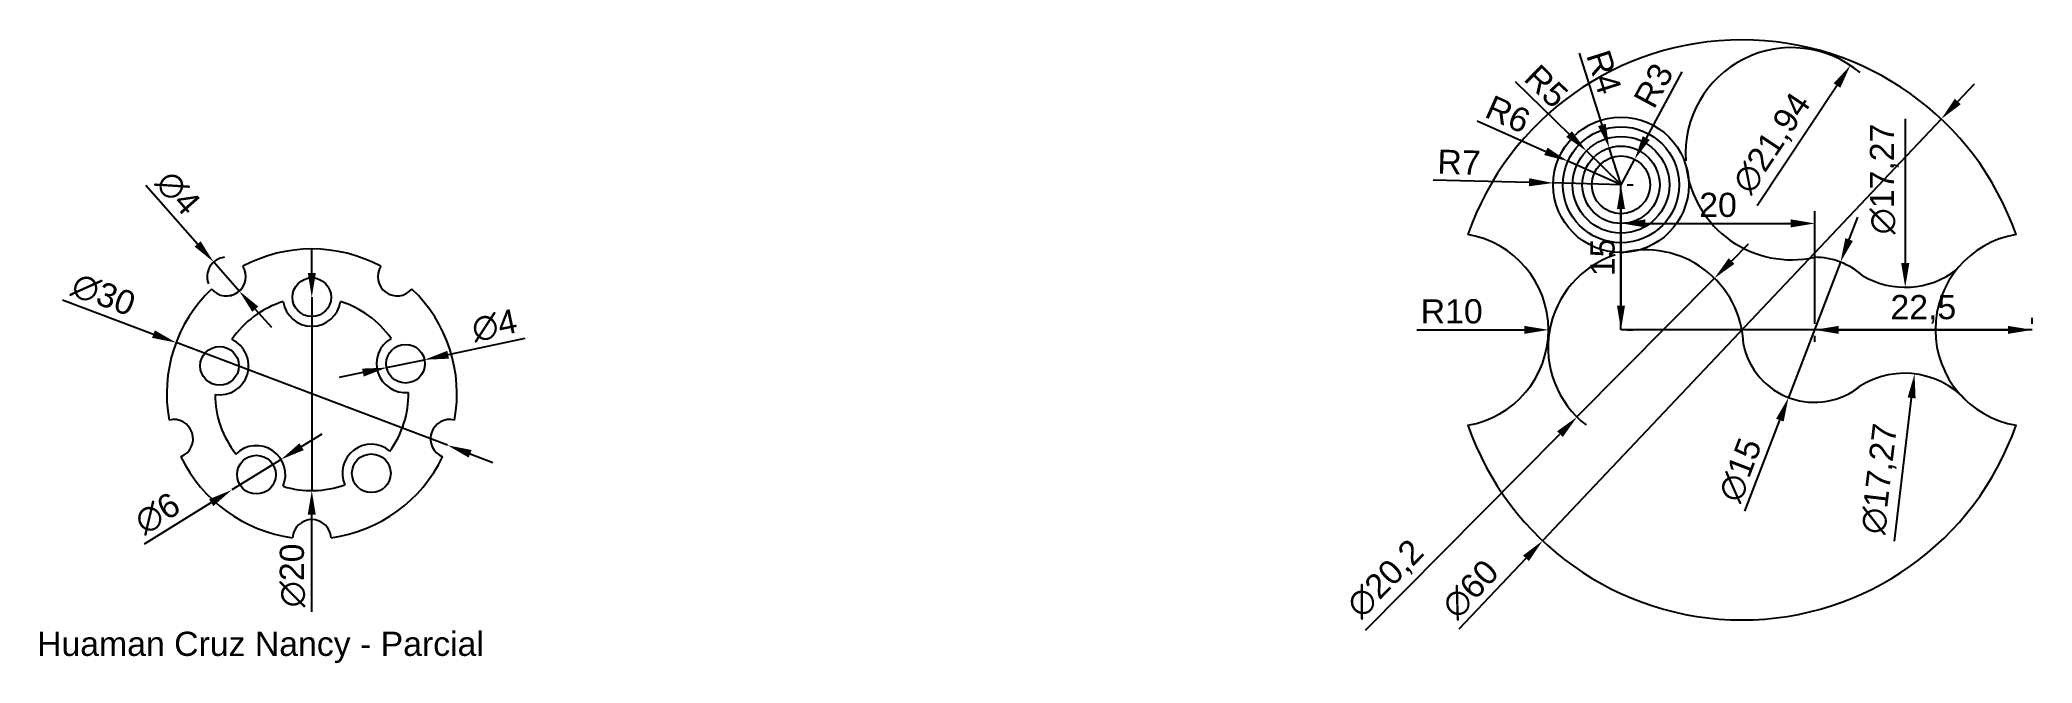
# Model space of a CAD drawing. Header units: millimetres. Extents: x 5715 to 5921, y 2150 to 2215.
import ezdxf

# ---------------------------------------------------------------- set-up
doc = ezdxf.new("R2010")
doc.units = ezdxf.units.MM
doc.styles.get("Standard").update_dxf_attribs({"font": 'arial.ttf'})
doc.dimstyles.new('ISO-25', dxfattribs={"dimtxt": 2.5, "dimasz": 2.5, "dimexe": 1.25, "dimexo": 0.625, "dimtad": 1, "dimtxsty": 'Standard', "dimcen": 2.5, "dimadec": 0, "dimazin": 0, "dimtfac": 1, "dimtmove": 0, "dimatfit": 3, "dimfxl": 1, "dimarcsym": 0})

# ---------------------------------------------------------------- blocks, each defined once
blk = doc.blocks.new('*D6')
at = {"color": 0, "lineweight": -2, "transparency": 16777216}
for p, q in [((5717.59, 2187.95), (5726.98, 2184.39)), ((5757.38, 2172.89), (5729.32, 2183.51)), ((5759.72, 2172.01), (5762.06, 2171.12))]:
    blk.add_line(p, q, dxfattribs=at)
at = {"color": 0, "transparency": 16777216}
for points in [[(5727.13, 2184.78), (5726.84, 2184), (5729.32, 2183.51)], [(5759.87, 2172.4), (5759.57, 2171.62), (5757.38, 2172.89)]]:
    blk.add_solid(points, dxfattribs=at)
at = {"layer": 'Defpoints', "color": 0, "transparency": 16777216}
for p in [(5729.32, 2183.51), (5757.38, 2172.89)]:
    blk.add_point(p, dxfattribs=at)
at = {"color": 0, "transparency": 16777216, "insert": (5721.82, 2188.46), "char_height": 2.5, "attachment_point": 5, "rotation": 339.2769}
blk.add_mtext('∅30', dxfattribs=at)
blk = doc.blocks.new('*D7')
at = {"color": 0, "lineweight": -2, "transparency": 16777216}
for p, q in [((5743.36, 2190.7), (5743.36, 2193.2)), ((5743.35, 2188.2), (5743.35, 2168.2)), ((5743.34, 2155.66), (5743.35, 2165.7))]:
    blk.add_line(p, q, dxfattribs=at)
at = {"color": 0, "transparency": 16777216}
for points in [[(5742.94, 2190.7), (5743.77, 2190.7), (5743.35, 2188.2)], [(5742.93, 2165.7), (5743.76, 2165.7), (5743.35, 2168.2)]]:
    blk.add_solid(points, dxfattribs=at)
at = {"layer": 'Defpoints', "color": 0, "transparency": 16777216}
for p in [(5743.35, 2188.2), (5743.35, 2168.2)]:
    blk.add_point(p, dxfattribs=at)
at = {"color": 0, "transparency": 16777216, "insert": (5741.37, 2159.43), "char_height": 2.5, "attachment_point": 5, "rotation": 89.9822}
blk.add_mtext('∅20', dxfattribs=at)
blk = doc.blocks.new('*D8')
at = {"color": 0, "lineweight": -2, "transparency": 16777216}
for p, q in [((5742.3, 2172.75), (5744.43, 2174.06)), ((5740.18, 2171.43), (5735.08, 2168.27)), ((5726.06, 2162.69), (5732.95, 2166.96))]:
    blk.add_line(p, q, dxfattribs=at)
at = {"color": 0, "transparency": 16777216}
for points in [[(5742.08, 2173.1), (5742.52, 2172.39), (5740.18, 2171.43)], [(5732.73, 2167.31), (5733.17, 2166.6), (5735.08, 2168.27)]]:
    blk.add_solid(points, dxfattribs=at)
at = {"layer": 'Defpoints', "color": 0, "transparency": 16777216}
for p in [(5740.18, 2171.43), (5735.08, 2168.27)]:
    blk.add_point(p, dxfattribs=at)
at = {"color": 0, "transparency": 16777216, "insert": (5727.4, 2165.84), "char_height": 2.5, "attachment_point": 5, "rotation": 31.7639}
blk.add_mtext('∅6', dxfattribs=at)
blk = doc.blocks.new('*D9')
at = {"color": 0, "lineweight": -2, "transparency": 16777216}
for p, q in [((5765.37, 2183.92), (5757.45, 2182.25)), ((5751.09, 2180.92), (5755, 2181.74)), ((5748.64, 2180.41), (5746.19, 2179.89))]:
    blk.add_line(p, q, dxfattribs=at)
at = {"color": 0, "transparency": 16777216}
for points in [[(5748.55, 2180.82), (5748.72, 2180), (5751.09, 2180.92)], [(5757.36, 2182.66), (5757.53, 2181.85), (5755, 2181.74)]]:
    blk.add_solid(points, dxfattribs=at)
at = {"layer": 'Defpoints', "color": 0, "transparency": 16777216}
for p in [(5751.09, 2180.92), (5755, 2181.74)]:
    blk.add_point(p, dxfattribs=at)
at = {"color": 0, "transparency": 16777216, "insert": (5762.23, 2185.27), "char_height": 2.5, "attachment_point": 5, "rotation": 11.8398}
blk.add_mtext('∅4', dxfattribs=at)
blk = doc.blocks.new('*D11')
at = {"color": 0, "lineweight": -2, "transparency": 16777216}
for p, q in [((5726.19, 2199.78), (5731.55, 2193.71)), ((5735.86, 2188.84), (5733.21, 2191.84)), ((5737.51, 2186.97), (5739.17, 2185.09))]:
    blk.add_line(p, q, dxfattribs=at)
blk.add_arc((5734.53, 2190.34), 2, 95.6607, 202.0989, dxfattribs=at)
at = {"color": 0, "transparency": 16777216}
for points in [[(5731.86, 2193.99), (5731.24, 2193.44), (5733.21, 2191.84)], [(5737.82, 2187.24), (5737.2, 2186.69), (5735.86, 2188.84)]]:
    blk.add_solid(points, dxfattribs=at)
at = {"layer": 'Defpoints', "color": 0, "transparency": 16777216}
for p in [(5733.21, 2191.84), (5735.86, 2188.84)]:
    blk.add_point(p, dxfattribs=at)
at = {"color": 0, "transparency": 16777216, "insert": (5729.52, 2198.99), "char_height": 2.5, "attachment_point": 5, "rotation": 311.463}
blk.add_mtext('∅4', dxfattribs=at)
blk = doc.blocks.new('*D12')
at = {"color": 0, "lineweight": -2, "transparency": 16777216}
blk.add_line((5857.57, 2184.83), (5868.68, 2184.83), dxfattribs=at)
at = {"color": 0, "transparency": 16777216}
blk.add_solid([(5868.68, 2185.24), (5868.68, 2184.41), (5871.18, 2184.83)], dxfattribs=at)
at = {"layer": 'Defpoints', "color": 0, "transparency": 16777216}
for p in [(5861.18, 2184.83), (5871.18, 2184.83)]:
    blk.add_point(p, dxfattribs=at)
at = {"color": 0, "transparency": 16777216, "insert": (5861.18, 2186.73), "char_height": 2.5, "attachment_point": 5}
blk.add_mtext('R10', dxfattribs=at)
blk = doc.blocks.new('*D13')
at = {"color": 0, "lineweight": -2, "transparency": 16777216}
for p, q in [((5913.5, 2208.45), (5915.21, 2210.27)), ((5911.78, 2206.63), (5870.58, 2163.02)), ((5861.96, 2153.9), (5868.86, 2161.2))]:
    blk.add_line(p, q, dxfattribs=at)
at = {"color": 0, "transparency": 16777216}
for points in [[(5913.19, 2208.74), (5913.8, 2208.16), (5911.78, 2206.63)], [(5868.56, 2161.49), (5869.16, 2160.92), (5870.58, 2163.02)]]:
    blk.add_solid(points, dxfattribs=at)
at = {"layer": 'Defpoints', "color": 0, "transparency": 16777216}
for p in [(5911.78, 2206.63), (5870.58, 2163.02)]:
    blk.add_point(p, dxfattribs=at)
at = {"color": 0, "transparency": 16777216, "insert": (5863.12, 2158), "char_height": 2.5, "attachment_point": 5, "rotation": 46.6262}
blk.add_mtext('∅60', dxfattribs=at)
blk = doc.blocks.new('*D15')
at = {"color": 0, "lineweight": -2, "transparency": 16777216}
for p, q in [((5890.1, 2191.95), (5891.86, 2193.72)), ((5888.34, 2190.17), (5874.13, 2175.82)), ((5852.28, 2153.76), (5872.37, 2174.04))]:
    blk.add_line(p, q, dxfattribs=at)
blk.add_arc((5881.24, 2182.99), 10.1, 108.2189, 232.3693, dxfattribs=at)
at = {"color": 0, "transparency": 16777216}
for points in [[(5889.81, 2192.24), (5890.4, 2191.65), (5888.34, 2190.17)], [(5872.07, 2174.33), (5872.67, 2173.75), (5874.13, 2175.82)]]:
    blk.add_solid(points, dxfattribs=at)
at = {"layer": 'Defpoints', "color": 0, "transparency": 16777216}
for p in [(5888.34, 2190.17), (5874.13, 2175.82)]:
    blk.add_point(p, dxfattribs=at)
at = {"color": 0, "transparency": 16777216, "insert": (5854.42, 2158.99), "char_height": 2.5, "attachment_point": 5, "rotation": 45.2782}
blk.add_mtext('∅20,2', dxfattribs=at)
blk = doc.blocks.new('*D16')
at = {"color": 0, "lineweight": -2, "transparency": 16777216}
for p, q in [((5921.18, 2185.45), (5921.18, 2186.08)), ((5898.68, 2184.21), (5898.68, 2183.58)), ((5901.18, 2184.83), (5918.68, 2184.83))]:
    blk.add_line(p, q, dxfattribs=at)
at = {"color": 0, "transparency": 16777216}
for points in [[(5901.18, 2185.24), (5901.18, 2184.41), (5898.68, 2184.83)], [(5918.68, 2185.24), (5918.68, 2184.41), (5921.18, 2184.83)]]:
    blk.add_solid(points, dxfattribs=at)
at = {"layer": 'Defpoints', "color": 0, "transparency": 16777216}
for p in [(5898.68, 2184.83), (5921.18, 2184.83), (5921.18, 2184.83)]:
    blk.add_point(p, dxfattribs=at)
at = {"color": 0, "transparency": 16777216, "insert": (5909.93, 2186.95), "char_height": 2.5, "attachment_point": 5}
blk.add_mtext('22,5', dxfattribs=at)
blk = doc.blocks.new('*D17')
at = {"color": 0, "lineweight": -2, "transparency": 16777216}
for p, q in [((5879.3, 2199.83), (5879.93, 2199.83)), ((5878.68, 2187.33), (5878.68, 2197.33)), ((5879.3, 2184.83), (5879.93, 2184.83))]:
    blk.add_line(p, q, dxfattribs=at)
at = {"color": 0, "transparency": 16777216}
for points in [[(5878.26, 2197.33), (5879.09, 2197.33), (5878.68, 2199.83)], [(5878.26, 2187.33), (5879.09, 2187.33), (5878.68, 2184.83)]]:
    blk.add_solid(points, dxfattribs=at)
at = {"layer": 'Defpoints', "color": 0, "transparency": 16777216}
for p in [(5878.68, 2199.83), (5878.68, 2199.83), (5878.68, 2184.83)]:
    blk.add_point(p, dxfattribs=at)
at = {"color": 0, "transparency": 16777216, "insert": (5876.78, 2192.33), "char_height": 2.5, "attachment_point": 5, "rotation": 90}
blk.add_mtext('15', dxfattribs=at)
blk = doc.blocks.new('*D18')
at = {"color": 0, "lineweight": -2, "transparency": 16777216}
for p, q in [((5878.71, 2185.46), (5878.71, 2197.09)), ((5881.21, 2195.84), (5896.21, 2195.84)), ((5898.71, 2185.46), (5898.71, 2197.09))]:
    blk.add_line(p, q, dxfattribs=at)
at = {"color": 0, "transparency": 16777216}
for points in [[(5881.21, 2196.26), (5881.21, 2195.42), (5878.71, 2195.84)], [(5896.21, 2196.26), (5896.21, 2195.42), (5898.71, 2195.84)]]:
    blk.add_solid(points, dxfattribs=at)
at = {"layer": 'Defpoints', "color": 0, "transparency": 16777216}
for p in [(5898.71, 2195.84), (5878.71, 2184.83), (5898.71, 2184.83)]:
    blk.add_point(p, dxfattribs=at)
at = {"color": 0, "transparency": 16777216, "insert": (5888.71, 2197.74), "char_height": 2.5, "attachment_point": 5}
blk.add_mtext('20', dxfattribs=at)
blk = doc.blocks.new('*D19')
at = {"color": 0, "lineweight": -2, "transparency": 16777216}
blk.add_line((5908.06, 2206.64), (5908.06, 2191.73), dxfattribs=at)
at = {"color": 0, "transparency": 16777216}
blk.add_solid([(5907.64, 2191.73), (5908.48, 2191.73), (5908.06, 2189.23)], dxfattribs=at)
at = {"layer": 'Defpoints', "color": 0, "transparency": 16777216}
for p in [(5908.06, 2206.5), (5908.06, 2189.23)]:
    blk.add_point(p, dxfattribs=at)
at = {"color": 0, "transparency": 16777216, "insert": (5905.89, 2200.43), "char_height": 2.5, "attachment_point": 5, "rotation": 90}
blk.add_mtext('∅17,27', dxfattribs=at)
blk = doc.blocks.new('*D20')
at = {"color": 0, "lineweight": -2, "transparency": 16777216}
blk.add_line((5892.75, 2197.7), (5901, 2210.1), dxfattribs=at)
blk.add_arc((5896.31, 2203.05), 10.97, 49.8249, 183.7877, dxfattribs=at)
at = {"color": 0, "transparency": 16777216}
blk.add_solid([(5900.66, 2210.33), (5901.35, 2209.87), (5902.39, 2212.18)], dxfattribs=at)
at = {"layer": 'Defpoints', "color": 0, "transparency": 16777216}
for p in [(5902.39, 2212.18), (5890.23, 2193.91)]:
    blk.add_point(p, dxfattribs=at)
at = {"color": 0, "transparency": 16777216, "insert": (5894.38, 2204.06), "char_height": 2.5, "attachment_point": 5, "rotation": 56.3535}
blk.add_mtext('∅21,94', dxfattribs=at)
blk = doc.blocks.new('*D21')
at = {"color": 0, "lineweight": -2, "transparency": 16777216}
for p, q in [((5859.25, 2200.36), (5869.18, 2200.09)), ((5878.68, 2199.83), (5871.68, 2200.02))]:
    blk.add_line(p, q, dxfattribs=at)
at = {"color": 0, "transparency": 16777216}
blk.add_solid([(5869.19, 2200.51), (5869.17, 2199.68), (5871.68, 2200.02)], dxfattribs=at)
at = {"layer": 'Defpoints', "color": 0, "transparency": 16777216}
for p in [(5871.68, 2200.02), (5878.68, 2199.83)]:
    blk.add_point(p, dxfattribs=at)
at = {"color": 0, "transparency": 16777216, "insert": (5861.94, 2202.17), "char_height": 2.5, "attachment_point": 5, "rotation": 358.4317}
blk.add_mtext('R7', dxfattribs=at)
blk = doc.blocks.new('*D22')
at = {"color": 0, "lineweight": -2, "transparency": 16777216}
for p, q in [((5863.81, 2206.46), (5870.91, 2203.29)), ((5878.68, 2199.83), (5873.2, 2202.27))]:
    blk.add_line(p, q, dxfattribs=at)
at = {"color": 0, "transparency": 16777216}
blk.add_solid([(5871.08, 2203.67), (5870.74, 2202.91), (5873.2, 2202.27)], dxfattribs=at)
at = {"layer": 'Defpoints', "color": 0, "transparency": 16777216}
for p in [(5873.2, 2202.27), (5878.68, 2199.83)]:
    blk.add_point(p, dxfattribs=at)
at = {"color": 0, "transparency": 16777216, "insert": (5866.99, 2207.12), "char_height": 2.5, "attachment_point": 5, "rotation": 335.9864}
blk.add_mtext('R6', dxfattribs=at)
blk = doc.blocks.new('*D23')
at = {"color": 0, "lineweight": -2, "transparency": 16777216}
for p, q in [((5867.74, 2210.53), (5873.32, 2205.08)), ((5878.68, 2199.83), (5875.1, 2203.33))]:
    blk.add_line(p, q, dxfattribs=at)
at = {"color": 0, "transparency": 16777216}
blk.add_solid([(5873.61, 2205.37), (5873.02, 2204.78), (5875.1, 2203.33)], dxfattribs=at)
at = {"layer": 'Defpoints', "color": 0, "transparency": 16777216}
for p in [(5875.1, 2203.33), (5878.68, 2199.83)]:
    blk.add_point(p, dxfattribs=at)
at = {"color": 0, "transparency": 16777216, "insert": (5870.96, 2210.03), "char_height": 2.5, "attachment_point": 5, "rotation": 315.6453}
blk.add_mtext('R5', dxfattribs=at)
blk = doc.blocks.new('*D24')
at = {"color": 0, "lineweight": -2, "transparency": 16777216}
for p, q in [((5874.34, 2213.43), (5876.7, 2206.02)), ((5878.68, 2199.83), (5877.46, 2203.64))]:
    blk.add_line(p, q, dxfattribs=at)
at = {"color": 0, "transparency": 16777216}
blk.add_solid([(5877.1, 2206.15), (5876.31, 2205.9), (5877.46, 2203.64)], dxfattribs=at)
at = {"layer": 'Defpoints', "color": 0, "transparency": 16777216}
for p in [(5877.46, 2203.64), (5878.68, 2199.83)]:
    blk.add_point(p, dxfattribs=at)
at = {"color": 0, "transparency": 16777216, "insert": (5876.93, 2211.49), "char_height": 2.5, "attachment_point": 5, "rotation": 287.6894}
blk.add_mtext('R4', dxfattribs=at)
blk = doc.blocks.new('*D25')
at = {"color": 0, "lineweight": -2, "transparency": 16777216}
for p, q in [((5884.98, 2211.52), (5881.29, 2204.67)), ((5878.68, 2199.83), (5880.1, 2202.47))]:
    blk.add_line(p, q, dxfattribs=at)
at = {"color": 0, "transparency": 16777216}
blk.add_solid([(5880.92, 2204.87), (5881.65, 2204.48), (5880.1, 2202.47)], dxfattribs=at)
at = {"layer": 'Defpoints', "color": 0, "transparency": 16777216}
for p in [(5880.1, 2202.47), (5878.68, 2199.83)]:
    blk.add_point(p, dxfattribs=at)
at = {"color": 0, "transparency": 16777216, "insert": (5882.05, 2210.1), "char_height": 2.5, "attachment_point": 5, "rotation": 61.6881}
blk.add_mtext('R3', dxfattribs=at)
blk = doc.blocks.new('*D26')
at = {"color": 0, "lineweight": -2, "transparency": 16777216}
for p, q in [((5902.26, 2194.17), (5903.15, 2196.5)), ((5901.36, 2191.83), (5895.99, 2177.83)), ((5891.49, 2166.09), (5895.1, 2175.5))]:
    blk.add_line(p, q, dxfattribs=at)
at = {"color": 0, "transparency": 16777216}
for points in [[(5901.87, 2194.32), (5902.65, 2194.02), (5901.36, 2191.83)], [(5894.71, 2175.64), (5895.49, 2175.35), (5895.99, 2177.83)]]:
    blk.add_solid(points, dxfattribs=at)
at = {"layer": 'Defpoints', "color": 0, "transparency": 16777216}
for p in [(5901.36, 2191.83), (5895.99, 2177.83)]:
    blk.add_point(p, dxfattribs=at)
at = {"color": 0, "transparency": 16777216, "insert": (5891.01, 2170.33), "char_height": 2.5, "attachment_point": 5, "rotation": 69.0167}
blk.add_mtext('∅15', dxfattribs=at)
blk = doc.blocks.new('*D27')
at = {"color": 0, "lineweight": -2, "transparency": 16777216}
blk.add_line((5906.95, 2162.99), (5908.72, 2177.79), dxfattribs=at)
at = {"color": 0, "transparency": 16777216}
blk.add_solid([(5908.31, 2177.84), (5909.13, 2177.74), (5909.02, 2180.27)], dxfattribs=at)
at = {"layer": 'Defpoints', "color": 0, "transparency": 16777216}
for p in [(5909.02, 2180.27), (5906.97, 2163.12)]:
    blk.add_point(p, dxfattribs=at)
at = {"color": 0, "transparency": 16777216, "insert": (5905.53, 2169.41), "char_height": 2.5, "attachment_point": 5, "rotation": 83.1874}
blk.add_mtext('∅17,27', dxfattribs=at)

msp = doc.modelspace()

# ---------------------------------------------------------------- linework, layer by layer
at = {"color": 1}
for p, q in [((5878.678, 2184.832), (5878.678, 2199.832)), ((5898.711, 2184.832), (5878.711, 2184.832)), ((5891.178, 2184.832), (5891.168, 2184.832))]:
    msp.add_line(p, q, dxfattribs=at)
msp.add_line((5921.178, 2184.827), (5898.678, 2184.832))
for centre, radius in [((5878.678, 2199.832), 7), ((5878.678, 2199.832), 6), ((5878.678, 2199.832), 5), ((5878.678, 2199.832), 4), ((5878.678, 2199.832), 3), ((5743.355, 2188.2), 2), ((5733.823, 2181.106), 2), ((5753.043, 2181.331), 2), ((5737.626, 2169.852), 2), ((5749.505, 2169.991), 2)]:
    msp.add_circle(centre, radius)
for centre, radius, start, end in [((5891.178, 2184.827), 30, 19.18814, 160.81186), ((5896.312, 2203.045), 10.97, 187.05209, 282.41823), ((5861.178, 2184.827), 10, 279.59407, 80.40593), ((5921.178, 2184.827), 10, 99.59407, 260.40593), ((5734.535, 2190.335), 2, 219.82255, 32.17745), ((5734.531, 2190.34), 2, 220, 32), ((5743.352, 2178.2), 15, 61.64511, 118.35489), ((5752.172, 2190.34), 2, 148, 320), ((5881.237, 2182.993), 10.1, 1.88259, 104.67339), ((5898.678, 2184.832), 7.5, 48.25718, 90.05634), ((5908.059, 2197.866), 8.635, 239.4653, 307.66404), ((5743.352, 2178.2), 15, 133.64511, 190.35489), ((5743.352, 2178.2), 10, 107.25385, 145.75492), ((5743.352, 2178.2), 10, 107.25385, 145.75492), ((5743.352, 2188.2), 3, 188.62693, 351.37307), ((5743.352, 2178.2), 10, 34.96366, 72.74615), ((5743.352, 2178.2), 10, 34.96366, 72.74615), ((5743.352, 2178.2), 15, 349.64511, 46.35489), ((5733.823, 2181.106), 3, 260.95532, 65.12663), ((5753.043, 2181.331), 3, 119.92023, 275.88109), ((5898.678, 2184.832), 7.5, 180, 180.44494), ((5881.259, 2182.358), 10.1, 6.826456061531954, 6.826456069160233), ((5898.678, 2184.832), 7.5, 191.59164, 309.38982), ((5907.991, 2171.699), 8.635, 41.52073, 128.85687), ((5907.963, 2171.649), 8.635, 123.22081, 127.09594), ((5743.352, 2178.2), 10, 180.32703, 218.42439), ((5743.352, 2178.2), 10, 180.32703, 218.42439), ((5743.352, 2178.2), 10, 323.81944, 0.83767), ((5743.352, 2178.2), 10, 323.81944, 0.83767), ((5729.08, 2173.563), 2, 292, 104), ((5757.623, 2173.563), 2, 76, 248), ((5891.178, 2184.827), 30, 199.18814, 340.81186), ((5737.626, 2169.852), 3, 336.45127, 134.66388), ((5749.505, 2169.991), 3, 50.24321, 203.45908), ((5743.352, 2178.2), 15, 205.64511, 262.35489), ((5743.352, 2178.2), 15, 277.64511, 334.35489), ((5743.352, 2178.2), 10, 252.69076, 289.88286), ((5743.352, 2178.2), 10, 252.69076, 289.88286), ((5743.352, 2163.2), 2, 3.82252, 176.17745), ((5743.352, 2163.2), 2, 3.82252, 176.17745)]:
    msp.add_arc(centre, radius, start, end)

# ---------------------------------------------------------------- texts
at = {"insert": (5714.955, 2153.608), "char_height": 2.5, "attachment_point": 1}
msp.add_mtext_dynamic_manual_height_columns('Huaman Cruz Nancy - Parcial', width=52.34456, gutter_width=12.5, heights=[0], dxfattribs=at)

# ---------------------------------------------------------------- dimensions: what is measured, and where the dimension line sits
at = {"color": 1}
for mpoint, picture, middle in [((5877.463, 2203.643), '*D24', (5876.929, 2211.487)), ((5875.103, 2203.327), '*D23', (5870.959, 2210.032)), ((5880.101, 2202.473), '*D25', (5882.05, 2210.102)), ((5873.198, 2202.274), '*D22', (5866.993, 2207.12))]:
    dim = msp.add_radius_dim(center=(5878.678, 2199.832), mpoint=mpoint, dimstyle='ISO-25', dxfattribs=at)
    dim.commit()
    dim.dimension.update_dxf_attribs({"geometry": picture, "text_midpoint": middle})
for p1, p2, picture, middle in [((5890.234, 2193.913), (5902.39, 2212.178), '*D20', (5896.185, 2202.856)), ((5908.059, 2206.501), (5908.059, 2189.231), '*D19', (5908.059, 2200.434)), ((5888.344, 2190.17), (5874.13, 2175.817), '*D15', (5855.956, 2157.466)), ((5906.967, 2163.125), (5909.015, 2180.273), '*D27', (5907.686, 2169.149))]:
    dim = msp.add_diameter_dim_2p(p1=p1, p2=p2, dimstyle='ISO-25', dxfattribs=at)
    dim.commit()
    dim.dimension.update_dxf_attribs({"geometry": picture, "text_midpoint": middle, "dimtype": 163})
for p1, p2, picture, middle in [((5911.781, 2206.633), (5870.576, 2163.02), '*D13', (5863.119, 2157.998)), ((5735.856, 2188.841), (5733.207, 2191.839), '*D11', (5729.52, 2198.989)), ((5901.364, 2191.835), (5895.993, 2177.829), '*D26', (5891.006, 2170.333)), ((5757.381, 2172.892), (5729.322, 2183.508), '*D6', (5721.816, 2188.455)), ((5743.355, 2188.2), (5743.348, 2168.2), '*D7', (5741.374, 2159.429)), ((5751.086, 2180.92), (5755.001, 2181.741), '*D9', (5762.229, 2185.271)), ((5740.177, 2171.431), (5735.075, 2168.272), '*D8', (5727.403, 2165.84))]:
    dim = msp.add_diameter_dim_2p(p1=p1, p2=p2, dimstyle='ISO-25', dxfattribs=at)
    dim.commit()
    dim.dimension.update_dxf_attribs({"geometry": picture, "text_midpoint": middle})
for center, mpoint, picture, middle in [((5878.678, 2199.832), (5871.681, 2200.024), '*D21', (5861.887, 2200.292)), ((5861.178, 2184.827), (5871.178, 2184.827), '*D12', (5861.178, 2184.827))]:
    dim = msp.add_radius_dim(center=center, mpoint=mpoint, dimstyle='ISO-25', dxfattribs=at)
    dim.commit()
    dim.dimension.update_dxf_attribs({"geometry": picture, "text_midpoint": middle, "dimtype": 164})
dim = msp.add_linear_dim(base=(5878.678, 2199.832), p1=(5878.678, 2184.832), p2=(5878.678, 2199.832), angle=90, dimstyle='ISO-25', dxfattribs=at)
dim.commit()
dim.dimension.update_dxf_attribs({"geometry": '*D17', "text_midpoint": (5876.777, 2192.332)})
for base, p1, p2, picture, middle in [((5898.711, 2195.841), (5878.711, 2184.832), (5898.711, 2184.832), '*D18', (5888.711, 2197.742)), ((5921.178, 2184.827), (5898.678, 2184.832), (5921.178, 2184.827), '*D16', (5909.928, 2186.954))]:
    dim = msp.add_linear_dim(base=base, p1=p1, p2=p2, dimstyle='ISO-25', dxfattribs=at)
    dim.commit()
    dim.dimension.update_dxf_attribs({"geometry": picture, "text_midpoint": middle})

doc.saveas('drawing.dxf')
